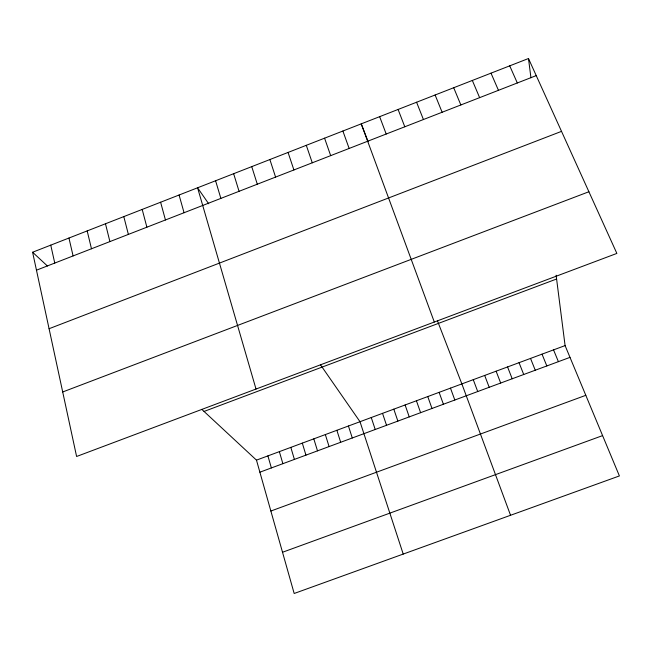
<?xml version="1.0" encoding="UTF-8"?>
<svg xmlns="http://www.w3.org/2000/svg" width="652" height="652" viewBox="0 0 652 652"><rect width="100%" height="100%" fill="white"/><g stroke="black" fill="none" stroke-linecap="round" stroke-linejoin="round"><path stroke-width="0.98" d="M32.6 252.234L528.487 58.517L616.865 253.416L76.602 456.481L32.6 252.234L47.433 266.008M36.471 270.189L536.237 75.608M49.079 328.714L561.519 131.362M62.706 391.974L588.903 191.745M204.043 411.445L556.596 279.007M201.81 409.374L256.472 460.133L565.088 345.593L556.115 275.209M259.879 472.195L569.995 357.369M270.865 511.038L585.806 395.316M282.52 552.26L602.595 435.609M208.697 203.783L197.58 187.784L256.016 389.04M320.474 364.77L360.01 421.705L403.213 554.078M509.717 65.844L517.321 82.975M491.005 73.154L498.454 90.318M472.333 80.449L479.627 97.645M565.088 345.593L619.4 475.936L294.174 593.483L256.472 460.133M453.702 87.727L460.85 104.956M553.548 349.88L558.397 361.664M542.024 354.15L546.824 365.951M435.12 94.988L442.121 112.25M530.524 358.421L535.259 370.23M416.579 102.234L423.433 119.528M519.041 362.683L523.719 374.509M507.566 366.937L512.195 378.771M398.087 109.454L404.794 126.781M368.152 141.712L361.241 123.847L434.313 322.031M437.451 320.808L461.861 383.906L510.549 515.276M496.115 371.192L500.687 383.034M484.68 375.438L489.196 387.288M379.643 116.659L386.204 134.027M473.262 379.676L477.72 391.534M450.475 388.127L454.819 400.018M439.114 392.349L443.401 404.248M342.879 131.019L349.146 148.452M427.761 396.563L431.991 408.47M324.566 138.175L330.686 155.641M416.424 400.768L420.605 412.683M405.112 404.965L409.236 416.897M306.293 145.315L312.275 162.804M393.808 409.163L397.875 421.102M382.528 413.352L386.538 425.3M288.062 152.438L293.905 169.96M371.257 417.533L375.218 429.489M269.879 159.536L275.576 177.091M348.437 426L352.284 437.981M336.88 430.296L340.67 442.284M251.745 166.627L257.295 184.214M325.34 434.574L329.081 446.579M233.644 173.693L239.056 191.313M313.816 438.853L317.5 450.866M302.316 443.124L305.943 455.145M215.592 180.751L220.865 198.395M290.825 447.386L294.402 459.416M279.358 451.64L282.878 463.686M267.907 455.895L271.371 467.94M179.072 195.013L184.06 212.731M160.604 202.226L165.453 219.977M142.185 209.422L146.887 227.198M123.807 216.603L128.371 234.41M105.477 223.766L109.903 241.599M87.189 230.906L91.476 248.779M68.949 238.037L73.097 255.934M50.75 245.144L54.76 263.074M528.487 58.517L530.94 77.759"/></g></svg>
